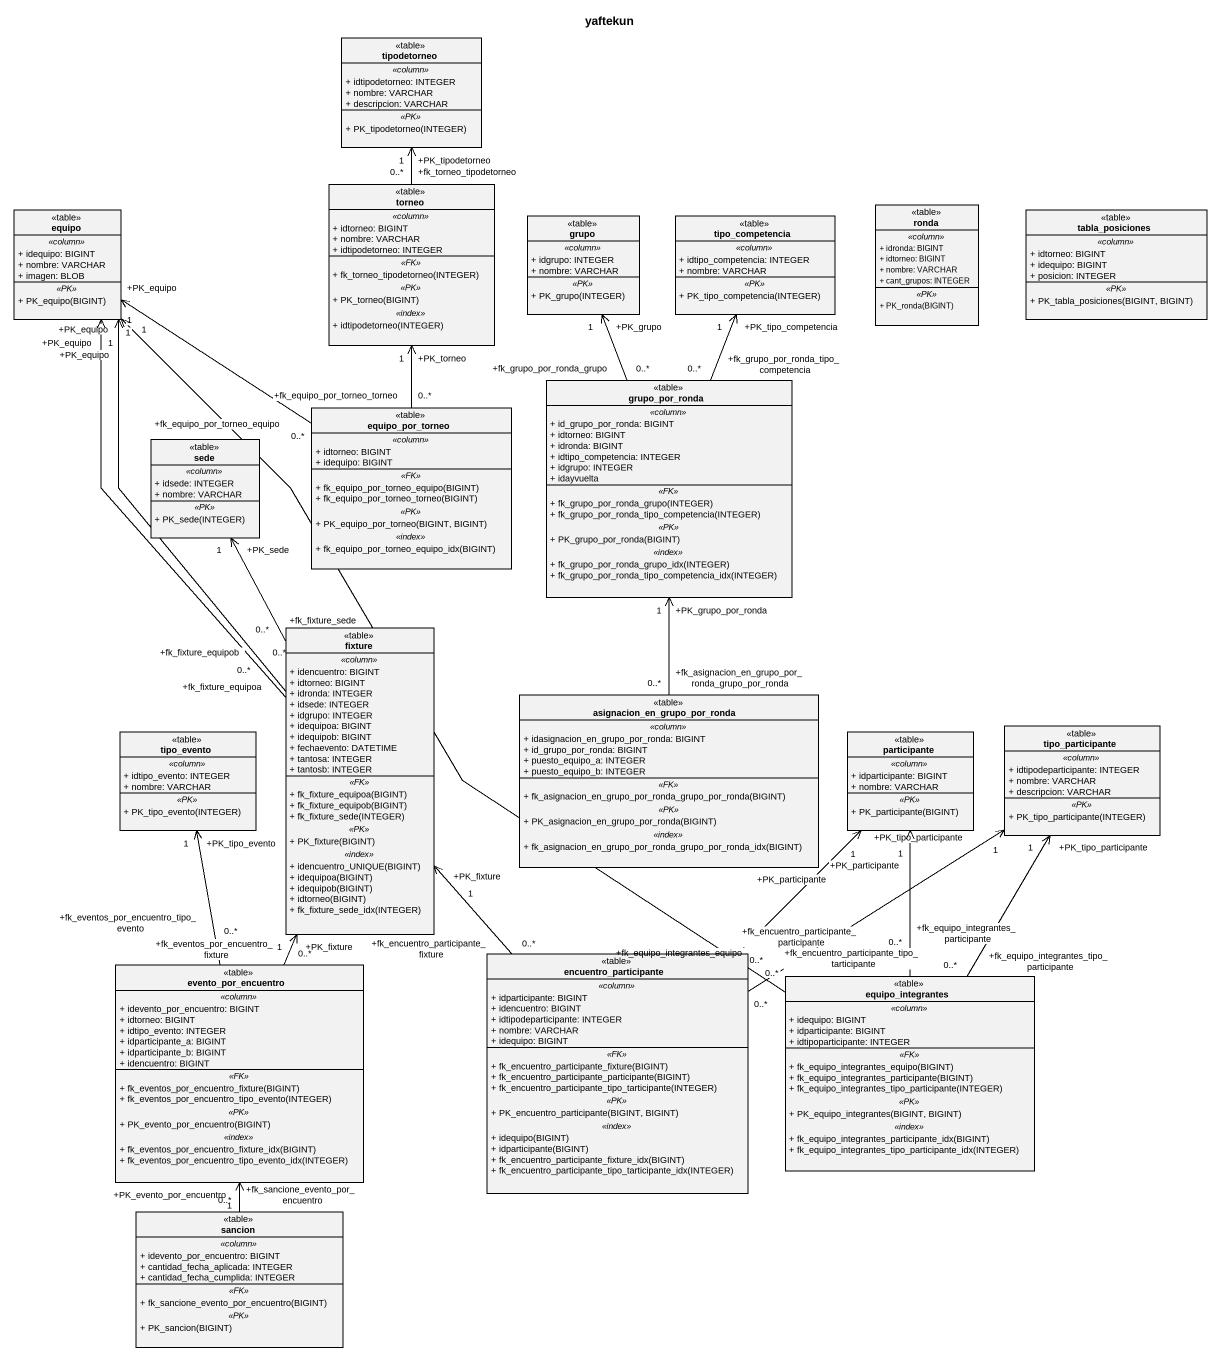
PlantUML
@startuml
title yaftekun
hide circle
hide empty members
skinparam classAttributeIconSize 0
class tipodetorneo <<table>> {
  .. <<column>> ..
  + idtipodetorneo: INTEGER
  + nombre: VARCHAR
  + descripcion: VARCHAR
  .. <<PK>> ..
  + PK_tipodetorneo(INTEGER)
}
class equipo <<table>> {
  .. <<column>> ..
  + idequipo: BIGINT
  + nombre: VARCHAR
  + imagen: BLOB
  .. <<PK>> ..
  + PK_equipo(BIGINT)
}
class torneo <<table>> {
  .. <<column>> ..
  + idtorneo: BIGINT
  + nombre: VARCHAR
  + idtipodetorneo: INTEGER
  .. <<FK>> ..
  + fk_torneo_tipodetorneo(INTEGER)
  .. <<PK>> ..
  + PK_torneo(BIGINT)
  .. <<index>> ..
  + idtipodetorneo(INTEGER)
}
class grupo <<table>> {
  .. <<column>> ..
  + idgrupo: INTEGER
  + nombre: VARCHAR
  .. <<PK>> ..
  + PK_grupo(INTEGER)
}
class tipo_competencia <<table>> {
  .. <<column>> ..
  + idtipo_competencia: INTEGER
  + nombre: VARCHAR
  .. <<PK>> ..
  + PK_tipo_competencia(INTEGER)
}
class ronda <<table>> {
  .. <<column>> ..
  + idronda: BIGINT
  + idtorneo: BIGINT
  + nombre: VARCHAR
  + cant_grupos: INTEGER
  .. <<PK>> ..
  + PK_ronda(BIGINT)
}
class tabla_posiciones <<table>> {
  .. <<column>> ..
  + idtorneo: BIGINT
  + idequipo: BIGINT
  + posicion: INTEGER
  .. <<PK>> ..
  + PK_tabla_posiciones(BIGINT, BIGINT)
}
class equipo_por_torneo <<table>> {
  .. <<column>> ..
  + idtorneo: BIGINT
  + idequipo: BIGINT
  .. <<FK>> ..
  + fk_equipo_por_torneo_equipo(BIGINT)
  + fk_equipo_por_torneo_torneo(BIGINT)
  .. <<PK>> ..
  + PK_equipo_por_torneo(BIGINT, BIGINT)
  .. <<index>> ..
  + fk_equipo_por_torneo_equipo_idx(BIGINT)
}
class grupo_por_ronda <<table>> {
  .. <<column>> ..
  + id_grupo_por_ronda: BIGINT
  + idtorneo: BIGINT
  + idronda: BIGINT
  + idtipo_competencia: INTEGER
  + idgrupo: INTEGER
  + idayvuelta
  .. <<FK>> ..
  + fk_grupo_por_ronda_grupo(INTEGER)
  + fk_grupo_por_ronda_tipo_competencia(INTEGER)
  .. <<PK>> ..
  + PK_grupo_por_ronda(BIGINT)
  .. <<index>> ..
  + fk_grupo_por_ronda_grupo_idx(INTEGER)
  + fk_grupo_por_ronda_tipo_competencia_idx(INTEGER)
}
class sede <<table>> {
  .. <<column>> ..
  + idsede: INTEGER
  + nombre: VARCHAR
  .. <<PK>> ..
  + PK_sede(INTEGER)
}
class fixture <<table>> {
  .. <<column>> ..
  + idencuentro: BIGINT
  + idtorneo: BIGINT
  + idronda: INTEGER
  + idsede: INTEGER
  + idgrupo: INTEGER
  + idequipoa: BIGINT
  + idequipob: BIGINT
  + fechaevento: DATETIME
  + tantosa: INTEGER
  + tantosb: INTEGER
  .. <<FK>> ..
  + fk_fixture_equipoa(BIGINT)
  + fk_fixture_equipob(BIGINT)
  + fk_fixture_sede(INTEGER)
  .. <<PK>> ..
  + PK_fixture(BIGINT)
  .. <<index>> ..
  + idencuentro_UNIQUE(BIGINT)
  + idequipoa(BIGINT)
  + idequipob(BIGINT)
  + idtorneo(BIGINT)
  + fk_fixture_sede_idx(INTEGER)
}
class "asignacion_en_grupo_por_ronda" as asignacion_en_grupo_por <<table>> {
  .. <<column>> ..
  + idasignacion_en_grupo_por_ronda: BIGINT
  + id_grupo_por_ronda: BIGINT
  + puesto_equipo_a: INTEGER
  + puesto_equipo_b: INTEGER
  .. <<FK>> ..
  + fk_asignacion_en_grupo_por_ronda_grupo_por_ronda(BIGINT)
  .. <<PK>> ..
  + PK_asignacion_en_grupo_por_ronda(BIGINT)
  .. <<index>> ..
  + fk_asignacion_en_grupo_por_ronda_grupo_por_ronda_idx(BIGINT)
}
class tipo_evento <<table>> {
  .. <<column>> ..
  + idtipo_evento: INTEGER
  + nombre: VARCHAR
  .. <<PK>> ..
  + PK_tipo_evento(INTEGER)
}
class participante <<table>> {
  .. <<column>> ..
  + idparticipante: BIGINT
  + nombre: VARCHAR
  .. <<PK>> ..
  + PK_participante(BIGINT)
}
class tipo_participante <<table>> {
  .. <<column>> ..
  + idtipodeparticipante: INTEGER
  + nombre: VARCHAR
  + descripcion: VARCHAR
  .. <<PK>> ..
  + PK_tipo_participante(INTEGER)
}
class encuentro_participante <<table>> {
  .. <<column>> ..
  + idparticipante: BIGINT
  + idencuentro: BIGINT
  + idtipodeparticipante: INTEGER
  + nombre: VARCHAR
  + idequipo: BIGINT
  .. <<FK>> ..
  + fk_encuentro_participante_fixture(BIGINT)
  + fk_encuentro_participante_participante(BIGINT)
  + fk_encuentro_participante_tipo_tarticipante(INTEGER)
  .. <<PK>> ..
  + PK_encuentro_participante(BIGINT, BIGINT)
  .. <<index>> ..
  + idequipo(BIGINT)
  + idparticipante(BIGINT)
  + fk_encuentro_participante_fixture_idx(BIGINT)
  + fk_encuentro_participante_tipo_tarticipante_idx(INTEGER)
}
class evento_por_encuentro <<table>> {
  .. <<column>> ..
  + idevento_por_encuentro: BIGINT
  + idtorneo: BIGINT
  + idtipo_evento: INTEGER
  + idparticipante_a: BIGINT
  + idparticipante_b: BIGINT
  + idencuentro: BIGINT
  .. <<FK>> ..
  + fk_eventos_por_encuentro_fixture(BIGINT)
  + fk_eventos_por_encuentro_tipo_evento(INTEGER)
  .. <<PK>> ..
  + PK_evento_por_encuentro(BIGINT)
  .. <<index>> ..
  + fk_eventos_por_encuentro_fixture_idx(BIGINT)
  + fk_eventos_por_encuentro_tipo_evento_idx(INTEGER)
}
class equipo_integrantes <<table>> {
  .. <<column>> ..
  + idequipo: BIGINT
  + idparticipante: BIGINT
  + idtipoparticipante: INTEGER
  .. <<FK>> ..
  + fk_equipo_integrantes_equipo(BIGINT)
  + fk_equipo_integrantes_participante(BIGINT)
  + fk_equipo_integrantes_tipo_participante(INTEGER)
  .. <<PK>> ..
  + PK_equipo_integrantes(BIGINT, BIGINT)
  .. <<index>> ..
  + fk_equipo_integrantes_participante_idx(BIGINT)
  + fk_equipo_integrantes_tipo_participante_idx(INTEGER)
}
class sancion <<table>> {
  .. <<column>> ..
  + idevento_por_encuentro: BIGINT
  + cantidad_fecha_aplicada: INTEGER
  + cantidad_fecha_cumplida: INTEGER
  .. <<FK>> ..
  + fk_sancione_evento_por_encuentro(BIGINT)
  .. <<PK>> ..
  + PK_sancion(BIGINT)
}
torneo "+fk_torneo_tipodetorneo\n0..*" -up-> "+PK_tipodetorneo\n1" tipodetorneo
equipo_por_torneo "+fk_equipo_por_torneo_equipo\n0..*" -up-> "+PK_equipo\n1" equipo
equipo_por_torneo "+fk_equipo_por_torneo_torneo\n0..*" -up-> "+PK_torneo\n1" torneo
grupo_por_ronda "+fk_grupo_por_ronda_grupo\n0..*" -up-> "+PK_grupo\n1" grupo
grupo_por_ronda "+fk_grupo_por_ronda_tipo_competencia\n0..*" -up-> "+PK_tipo_competencia\n1" tipo_competencia
fixture "+fk_fixture_equipoa\n0..*" -up-> "+PK_equipo\n1" equipo
fixture "+fk_fixture_equipob\n0..*" -up-> "+PK_equipo\n1" equipo
fixture "+fk_fixture_sede\n0..*" -up-> "+PK_sede\n1" sede
asignacion_en_grupo_por "+fk_asignacion_en_grupo_por_ronda_grupo_por_ronda\n0..*" -up-> "+PK_grupo_por_ronda\n1" grupo_por_ronda
encuentro_participante "+fk_encuentro_participante_fixture\n0..*" -up-> "+PK_fixture\n1" fixture
encuentro_participante "+fk_encuentro_participante_participante\n0..*" -up-> "+PK_participante\n1" participante
encuentro_participante "+fk_encuentro_participante_tipo_tarticipante\n0..*" -up-> "+PK_tipo_participante\n1" tipo_participante
evento_por_encuentro "+fk_eventos_por_encuentro_fixture\n0..*" -up-> "+PK_fixture\n1" fixture
evento_por_encuentro "+fk_eventos_por_encuentro_tipo_evento\n0..*" -up-> "+PK_tipo_evento\n1" tipo_evento
equipo_integrantes "+fk_equipo_integrantes_equipo\n0..*" -up-> "+PK_equipo\n1" equipo
equipo_integrantes "+fk_equipo_integrantes_participante\n0..*" -up-> "+PK_participante\n1" participante
equipo_integrantes "+fk_equipo_integrantes_tipo_participante\n0..*" -up-> "+PK_tipo_participante\n1" tipo_participante
sancion "+fk_sancione_evento_por_encuentro\n0..*" -up-> "+PK_evento_por_encuentro\n1" evento_por_encuentro
@enduml
